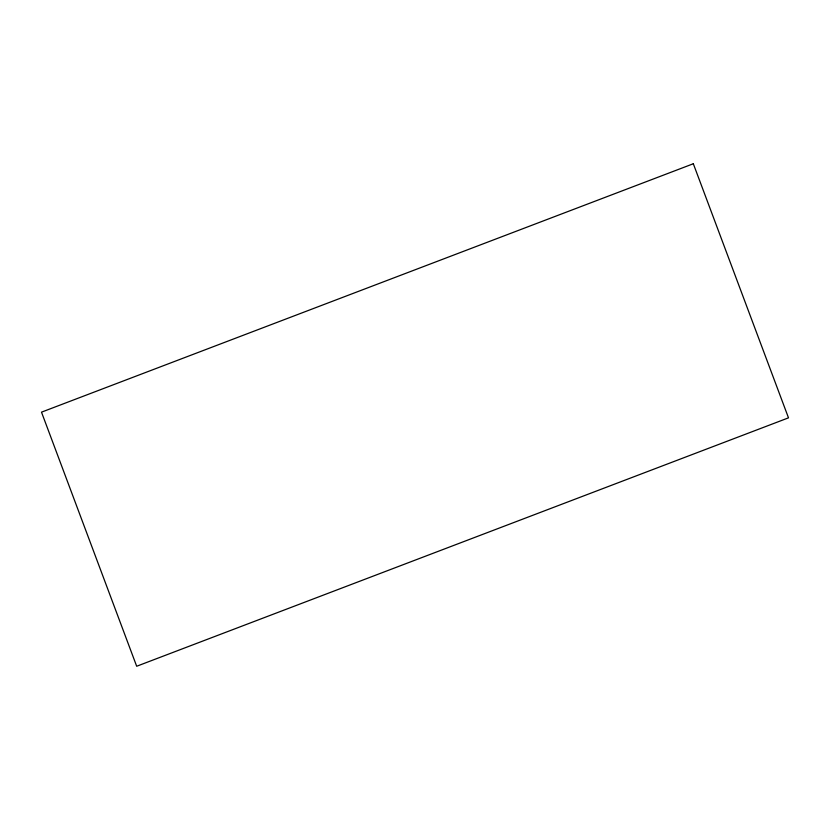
<?xml version="1.0" encoding="UTF-8"?>
<svg xmlns="http://www.w3.org/2000/svg" width="830" height="830" viewBox="0 0 830 830"><rect width="100%" height="100%" fill="white"/><g stroke="black" fill="none" stroke-linecap="round" stroke-linejoin="round"><path stroke-width="1.25" d="M693.32 163.749L41.5 412.157L136.68 666.251L788.5 417.843L693.32 163.749"/></g></svg>
